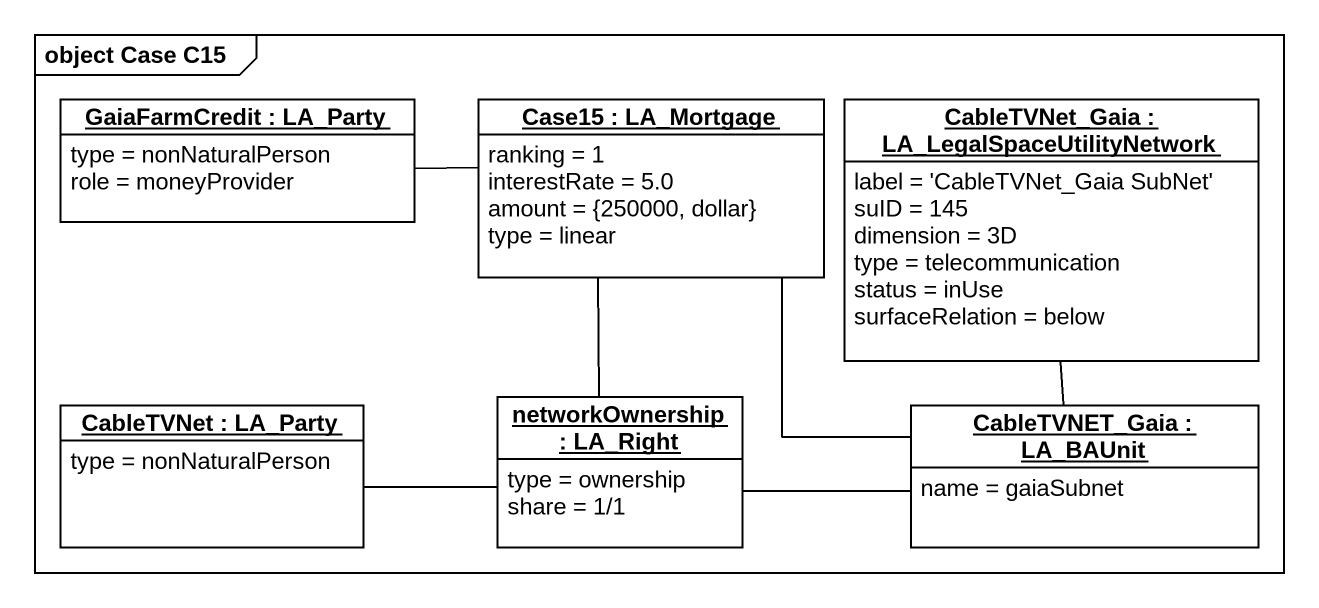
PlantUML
@startuml
mainframe object Case C15
hide circle
hide empty members
object "GaiaFarmCredit : LA_Party" as GaiaFarmCredit #FFFFFF {
  type = nonNaturalPerson
  role = moneyProvider
}
object "Case15 : LA_Mortgage" as Case15 #FFFFFF {
  ranking = 1
  interestRate = 5.0
  amount = {250000, dollar}
  type = linear
}
object "CableTVNet_Gaia : LA_LegalSpaceUtilityNetwork" as CableTVNet_Gaia #FFFFFF {
  label = 'CableTVNet_Gaia SubNet'
  suID = 145
  dimension = 3D
  type = telecommunication
  status = inUse
  surfaceRelation = below
}
object "CableTVNet : LA_Party" as CableTVNet #FFFFFF {
  type = nonNaturalPerson
}
object "networkOwnership : LA_Right" as networkOwnership #FFFFFF {
  type = ownership
  share = 1/1
}
object "CableTVNET_Gaia : LA_BAUnit" as CableTVNET_Gaia #FFFFFF {
  name = gaiaSubnet
}
Case15 -left- GaiaFarmCredit
Case15 -- networkOwnership
Case15 -- CableTVNET_Gaia
CableTVNet_Gaia -- CableTVNET_Gaia
networkOwnership -left- CableTVNet
CableTVNET_Gaia -left- networkOwnership
@enduml
